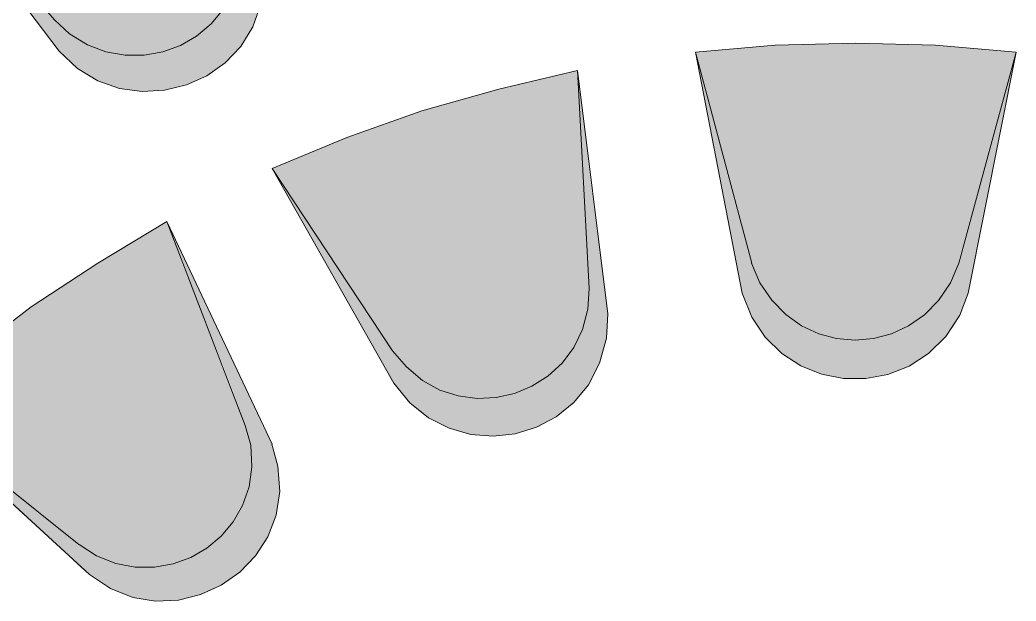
# Model space of a CAD drawing. Extents: x 0 to 245, y -13 to 205.
# Drawn here: x 136.17 to 162.16, y 124.87 to 140.03 of the extents above; entities that cross this region are included whole.
import ezdxf

# ---------------------------------------------------------------- set-up
doc = ezdxf.new("R2010")
doc.units = 0
doc.layers.add('FILL', color=8, linetype='Continuous')
doc.layers.add('GEOMETRY', color=7, linetype='Continuous')

msp = doc.modelspace()

# ---------------------------------------------------------------- hatches: boundary and pattern name
at = {"layer": 'FILL'}
for points in [[(133.317, 144.325), (137.071, 140.026)], [(133.317, 144.325), (137.193, 139.214), (137.67, 138.761), (138.201, 138.438), (138.77, 138.239), (139.356, 138.158), (139.944, 138.191), (140.513, 138.33), (141.046, 138.572), (141.525, 138.909), (141.932, 139.337), (142.248, 139.85), (142.454, 140.442), (142.534, 141.108), (142.504, 141.71)], [(137.071, 140.027), (137.467, 139.667), (137.93, 139.38), (138.416, 139.194), (138.913, 139.105), (139.41, 139.107), (139.895, 139.195), (140.356, 139.364), (140.781, 139.607), (141.158, 139.921), (141.476, 140.299), (141.723, 140.737), (141.886, 141.229), (141.955, 141.77), (141.923, 142.341)], [(141.434, 140.237), (141.161, 139.937), (142.288, 139.937)], [(141.434, 140.237), (142.381, 140.237), (142.288, 139.937)], [(136.552, 140.027), (136.858, 139.667), (137.467, 139.667)], [(136.552, 140.027), (137.071, 140.027), (137.467, 139.667)], [(137.071, 140.027), (137.254, 139.847), (141.099, 139.847)], [(137.071, 140.027), (141.252, 140.027), (141.099, 139.847)], [(137.254, 139.847), (137.468, 139.666), (140.826, 139.666)], [(137.254, 139.847), (141.1, 139.847), (140.826, 139.666)], [(141.069, 139.847), (140.611, 139.486), (142.045, 139.486)], [(141.161, 139.937), (141.069, 139.847), (142.227, 139.847)], [(141.069, 139.847), (142.23, 139.847), (142.045, 139.486)], [(141.161, 139.937), (142.289, 139.937), (142.227, 139.847)], [(136.858, 139.666), (137.071, 139.364), (137.956, 139.364)], [(136.858, 139.666), (137.467, 139.666), (137.956, 139.364)], [(137.467, 139.666), (137.712, 139.515), (140.641, 139.515)], [(137.467, 139.666), (140.826, 139.666), (140.641, 139.515)], [(137.071, 139.364), (137.193, 139.214), (138.414, 139.214)], [(137.071, 139.364), (137.956, 139.364), (138.414, 139.214)], [(137.712, 139.515), (137.956, 139.365), (140.337, 139.365)], [(137.712, 139.515), (140.642, 139.515), (140.337, 139.365)], [(137.956, 139.364), (138.231, 139.274), (140.154, 139.274)], [(137.956, 139.364), (140.337, 139.364), (140.154, 139.274)], [(140.428, 139.425), (140.121, 139.275), (141.862, 139.275)], [(140.611, 139.486), (140.428, 139.425), (141.986, 139.425)], [(140.428, 139.425), (141.986, 139.425), (141.862, 139.275)], [(140.611, 139.486), (142.045, 139.486), (141.986, 139.425)], [(155.871, 139.365), (153.795, 139.185), (162.158, 139.185), (160.052, 139.365), (157.975, 139.425)], [(155.872, 139.364), (153.795, 139.184), (162.159, 139.184)], [(157.976, 139.425), (155.872, 139.364), (160.052, 139.364)], [(155.872, 139.364), (160.053, 139.364), (162.159, 139.184)], [(137.193, 139.214), (137.224, 139.185), (138.474, 139.185)], [(137.193, 139.214), (138.414, 139.214), (138.474, 139.185)], [(137.224, 139.185), (137.285, 139.094), (139.025, 139.094)], [(137.224, 139.185), (138.474, 139.185), (139.025, 139.094)], [(137.285, 139.094), (137.436, 138.974), (141.588, 138.974)], [(137.285, 139.094), (141.71, 139.094), (141.588, 138.974)], [(138.231, 139.275), (138.474, 139.185), (139.787, 139.185)], [(138.231, 139.275), (140.154, 139.275), (139.787, 139.185)], [(138.474, 139.185), (138.809, 139.126), (139.603, 139.126)], [(138.474, 139.185), (139.786, 139.185), (139.603, 139.126)], [(138.809, 139.126), (139.603, 139.126), (139.025, 139.094)], [(139.574, 139.126), (139.025, 139.094), (141.71, 139.094)], [(140.122, 139.275), (139.574, 139.127), (141.74, 139.127)], [(139.574, 139.126), (141.74, 139.126), (141.71, 139.094)], [(140.122, 139.275), (141.862, 139.275), (141.74, 139.127)], [(153.795, 139.185), (155.261, 133.685)], [(153.795, 139.185), (155.017, 132.902), (155.264, 132.278), (155.613, 131.753), (156.044, 131.329), (156.541, 131.008), (157.084, 130.791), (157.656, 130.68), (158.24, 130.677), (158.816, 130.783), (159.368, 130.999), (159.877, 131.328), (160.324, 131.772), (160.694, 132.331), (160.908, 132.902)], [(153.795, 139.185), (154.865, 133.685), (155.261, 133.685)], [(153.795, 139.185), (155.261, 133.744), (160.663, 133.744)], [(153.795, 139.185), (162.159, 139.185), (160.663, 133.744)], [(162.159, 139.185), (160.663, 133.685)], [(162.159, 139.185), (160.663, 133.685), (161.059, 133.685)], [(162.159, 139.185), (160.908, 132.902)], [(137.437, 138.974), (137.62, 138.794), (141.343, 138.794)], [(137.437, 138.974), (141.587, 138.974), (141.343, 138.794)], [(137.62, 138.794), (137.926, 138.584), (141.099, 138.584)], [(137.62, 138.794), (141.344, 138.794), (141.099, 138.584)], [(137.926, 138.584), (138.14, 138.464), (140.826, 138.464)], [(137.926, 138.584), (141.1, 138.584), (140.826, 138.464)], [(150.714, 138.704), (148.668, 138.222), (146.655, 137.652), (144.701, 136.961), (142.748, 136.148)], [(150.714, 138.704), (148.668, 138.222), (150.743, 138.222)], [(151.019, 133.022), (150.714, 138.704)], [(151.507, 132.362), (150.714, 138.704)], [(150.714, 138.704), (150.836, 136.148), (151.019, 136.148)], [(138.139, 138.464), (138.506, 138.343), (140.549, 138.343)], [(138.139, 138.464), (140.826, 138.464), (140.549, 138.343)], [(138.507, 138.343), (138.719, 138.253), (140.214, 138.253)], [(138.507, 138.343), (140.549, 138.343), (140.214, 138.253)], [(138.719, 138.253), (139.146, 138.192), (139.94, 138.192)], [(138.719, 138.253), (140.214, 138.253), (139.94, 138.192)], [(139.147, 138.193), (139.941, 138.193), (139.33, 138.164)], [(148.668, 138.222), (146.655, 137.653), (150.775, 137.653)], [(148.668, 138.222), (150.743, 138.222), (150.775, 137.653)], [(146.655, 137.653), (144.701, 136.962), (150.804, 136.962)], [(146.655, 137.653), (150.775, 137.653), (150.804, 136.962)], [(144.701, 136.961), (142.748, 136.149), (150.836, 136.149)], [(144.701, 136.961), (150.805, 136.961), (150.836, 136.149)], [(142.748, 136.149), (145.892, 131.4)], [(142.748, 136.149), (145.922, 130.558), (146.345, 130.044), (146.833, 129.652), (147.37, 129.378), (147.938, 129.219), (148.519, 129.173), (149.095, 129.235), (149.649, 129.404), (150.164, 129.675), (150.622, 130.047), (151.005, 130.515), (151.295, 131.077), (151.476, 131.73), (151.507, 132.362)], [(142.748, 136.149), (144.517, 133.023), (144.823, 133.023)], [(142.748, 136.149), (144.792, 133.083), (151.019, 133.083)], [(142.748, 136.149), (150.836, 136.149), (151.019, 133.083)], [(150.836, 136.149), (151.019, 133.023), (151.415, 133.023)], [(150.836, 136.149), (151.019, 136.149), (151.415, 133.023)], [(140.001, 134.767), (138.2, 133.685), (136.46, 132.542), (134.813, 131.28), (133.226, 129.926)], [(140.001, 134.767), (138.2, 133.685), (140.398, 133.685)], [(140.001, 134.767), (142.045, 129.447)], [(140.001, 134.767), (142.748, 128.964)], [(140.001, 134.767), (141.893, 129.926), (142.289, 129.926)], [(138.2, 133.685), (136.46, 132.542), (140.855, 132.542)], [(138.2, 133.685), (140.398, 133.685), (140.855, 132.542)], [(154.865, 133.685), (154.956, 133.173), (155.473, 133.173)], [(154.865, 133.685), (155.261, 133.685), (155.473, 133.173)], [(155.26, 133.743), (155.26, 133.684), (160.662, 133.684)], [(155.26, 133.743), (160.662, 133.743), (160.662, 133.684)], [(155.26, 133.685), (155.473, 133.173), (155.784, 132.717), (156.151, 132.343), (156.563, 132.052), (157.009, 131.843), (157.478, 131.717), (157.959, 131.675), (158.439, 131.715), (158.909, 131.839), (159.356, 132.047), (159.769, 132.338), (160.137, 132.713), (160.449, 133.173), (160.662, 133.685)], [(155.26, 133.685), (155.473, 133.233), (160.48, 133.233)], [(155.26, 133.685), (160.662, 133.685), (160.48, 133.233)], [(160.663, 133.685), (160.45, 133.173), (160.968, 133.173)], [(160.663, 133.685), (161.059, 133.685), (160.968, 133.173)], [(144.792, 133.082), (145.16, 132.512), (150.989, 132.512)], [(144.792, 133.082), (151.019, 133.082), (150.989, 132.512)], [(154.956, 133.173), (155.017, 132.902), (155.659, 132.902)], [(154.956, 133.173), (155.474, 133.173), (155.659, 132.902)], [(155.473, 133.233), (155.473, 133.173), (160.45, 133.173)], [(155.473, 133.233), (160.48, 133.233), (160.45, 133.173)], [(155.473, 133.173), (155.748, 132.751), (160.174, 132.751)], [(155.473, 133.173), (160.45, 133.173), (160.174, 132.751)], [(160.45, 133.173), (160.266, 132.902), (160.908, 132.902)], [(160.45, 133.173), (160.968, 133.173), (160.908, 132.902)], [(144.517, 133.023), (145.433, 131.4), (145.891, 131.4)], [(144.517, 133.023), (144.823, 133.023), (145.891, 131.4)], [(145.891, 131.4), (146.257, 130.98), (146.673, 130.628), (147.127, 130.376), (147.607, 130.22), (148.1, 130.156), (148.592, 130.18), (149.073, 130.287), (149.528, 130.475), (149.946, 130.739), (150.314, 131.076), (150.619, 131.481), (150.848, 131.951), (150.989, 132.482), (151.018, 133.023)], [(151.018, 133.023), (150.989, 132.482), (151.506, 132.482)], [(151.018, 133.023), (151.414, 133.023), (151.506, 132.482)], [(155.016, 132.902), (155.078, 132.722), (155.78, 132.722)], [(155.016, 132.902), (155.659, 132.902), (155.78, 132.722)], [(160.266, 132.902), (160.143, 132.722), (160.846, 132.722)], [(160.266, 132.902), (160.908, 132.902), (160.846, 132.722)], [(136.46, 132.542), (134.814, 131.279), (141.344, 131.279)], [(136.46, 132.542), (140.856, 132.542), (141.344, 131.279)], [(155.078, 132.722), (155.231, 132.331), (156.177, 132.331)], [(155.078, 132.722), (155.78, 132.722), (156.177, 132.331)], [(155.749, 132.751), (155.78, 132.722), (160.144, 132.722)], [(155.749, 132.751), (160.175, 132.751), (160.144, 132.722)], [(155.78, 132.722), (156.146, 132.362), (159.777, 132.362)], [(155.78, 132.722), (160.143, 132.722), (159.777, 132.362)], [(160.143, 132.722), (159.778, 132.331), (160.694, 132.331)], [(160.143, 132.722), (160.846, 132.722), (160.694, 132.331)], [(145.16, 132.512), (145.495, 132.001), (150.866, 132.001)], [(145.16, 132.512), (150.989, 132.512), (150.866, 132.001)], [(150.958, 132.362), (150.836, 131.94), (151.507, 131.94)], [(150.989, 132.482), (150.958, 132.362), (151.507, 132.362)], [(150.958, 132.362), (151.507, 132.362), (151.507, 131.94)], [(150.989, 132.482), (151.507, 132.482), (151.507, 132.362)], [(155.231, 132.332), (156.176, 132.332)], [(155.231, 132.332), (156.176, 132.332)], [(155.231, 132.332), (155.444, 132.001), (156.633, 132.001)], [(155.231, 132.332), (156.176, 132.332), (156.633, 132.001)], [(156.146, 132.362), (156.176, 132.332), (159.747, 132.332)], [(156.146, 132.362), (159.777, 132.362), (159.747, 132.332)], [(156.176, 132.332), (156.603, 132.03), (159.32, 132.03)], [(156.176, 132.332), (159.746, 132.332), (159.32, 132.03)], [(159.747, 132.332), (159.29, 132.001), (160.51, 132.001)], [(159.778, 132.332), (159.747, 132.332), (160.694, 132.332)], [(159.747, 132.332), (160.694, 132.332), (160.51, 132.001)], [(159.778, 132.332), (160.694, 132.332)], [(156.603, 132.03), (156.633, 132.001), (159.29, 132.001)], [(156.603, 132.03), (159.32, 132.03), (159.29, 132.001)], [(145.495, 132.001), (145.83, 131.489), (150.622, 131.489)], [(145.495, 132.001), (150.866, 132.001), (150.622, 131.489)], [(150.836, 131.94), (150.743, 131.73), (151.476, 131.73)], [(150.836, 131.94), (151.507, 131.94), (151.476, 131.73)], [(155.444, 132.001), (155.566, 131.819), (157.123, 131.819)], [(155.444, 132.001), (156.633, 132.001), (157.123, 131.819)], [(155.566, 131.82), (155.566, 131.79), (157.154, 131.79)], [(155.566, 131.82), (157.123, 131.82), (157.154, 131.79)], [(155.566, 131.789), (155.687, 131.699), (157.671, 131.699)], [(155.566, 131.789), (157.154, 131.789), (157.671, 131.699)], [(156.634, 132.001), (157.123, 131.819), (158.832, 131.819)], [(156.634, 132.001), (159.29, 132.001), (158.832, 131.819)], [(157.123, 131.82), (157.154, 131.79), (158.74, 131.79)], [(157.123, 131.82), (158.832, 131.82), (158.74, 131.79)], [(157.154, 131.789), (157.672, 131.699), (158.283, 131.699)], [(157.154, 131.789), (158.74, 131.789), (158.283, 131.699)], [(158.801, 131.789), (158.252, 131.699), (160.237, 131.699)], [(158.832, 131.82), (158.801, 131.79), (160.358, 131.79)], [(158.801, 131.789), (160.359, 131.789), (160.237, 131.699)], [(159.29, 132.001), (158.832, 131.819), (160.358, 131.819)], [(158.832, 131.82), (160.358, 131.82), (160.358, 131.79)], [(159.29, 132.001), (160.51, 132.001), (160.358, 131.819)], [(150.743, 131.73), (150.592, 131.459), (151.415, 131.459)], [(150.743, 131.73), (151.475, 131.73), (151.415, 131.459)], [(155.688, 131.699), (155.994, 131.369), (159.93, 131.369)], [(155.688, 131.699), (160.236, 131.699), (159.93, 131.369)], [(157.672, 131.699), (158.283, 131.699), (157.703, 131.699)], [(134.813, 131.279), (133.225, 129.925), (141.892, 129.925)], [(134.813, 131.279), (141.343, 131.279), (141.892, 129.925)], [(145.433, 131.4), (145.677, 130.98), (146.257, 130.98)], [(145.433, 131.4), (145.891, 131.4), (146.257, 130.98)], [(145.83, 131.489), (145.892, 131.399), (150.531, 131.399)], [(145.83, 131.489), (150.622, 131.489), (150.531, 131.399)], [(145.891, 131.4), (146.196, 131.039), (150.287, 131.039)], [(145.891, 131.4), (150.531, 131.4), (150.287, 131.039)], [(150.591, 131.458), (150.346, 131.159), (151.323, 131.159)], [(150.591, 131.458), (151.414, 131.458), (151.323, 131.159)], [(155.994, 131.369), (156.481, 131.038), (159.441, 131.038)], [(155.994, 131.369), (159.931, 131.369), (159.441, 131.038)], [(146.196, 131.038), (146.258, 130.948), (150.194, 130.948)], [(146.196, 131.038), (150.287, 131.038), (150.194, 130.948)], [(150.255, 131.008), (149.828, 130.647), (151.079, 130.647)], [(150.346, 131.159), (150.255, 131.008), (151.262, 131.008)], [(150.255, 131.008), (151.262, 131.008), (151.079, 130.647)], [(150.346, 131.159), (151.324, 131.159), (151.262, 131.008)], [(156.481, 131.038), (157.062, 130.798), (158.862, 130.798)], [(156.481, 131.038), (159.441, 131.038), (158.862, 130.798)], [(145.677, 130.98), (145.861, 130.619), (146.684, 130.619)], [(145.677, 130.98), (146.257, 130.98), (146.684, 130.619)], [(146.258, 130.948), (146.592, 130.678), (149.859, 130.678)], [(146.258, 130.948), (150.195, 130.948), (149.859, 130.678)], [(157.062, 130.798), (157.671, 130.679), (158.283, 130.679)], [(157.062, 130.798), (158.862, 130.798), (158.283, 130.679)], [(145.861, 130.618), (145.922, 130.557), (146.806, 130.557)], [(145.861, 130.618), (146.684, 130.618), (146.806, 130.557)], [(145.922, 130.558), (146.074, 130.347), (147.174, 130.347)], [(145.922, 130.558), (146.807, 130.558), (147.174, 130.347)], [(146.591, 130.679), (146.684, 130.618), (149.737, 130.618)], [(146.591, 130.679), (149.858, 130.679), (149.737, 130.618)], [(146.684, 130.618), (147.113, 130.407), (149.371, 130.407)], [(146.684, 130.618), (149.737, 130.618), (149.371, 130.407)], [(149.737, 130.618), (149.341, 130.378), (150.897, 130.378)], [(149.829, 130.647), (149.737, 130.619), (151.08, 130.619)], [(149.737, 130.618), (151.08, 130.618), (150.897, 130.378)], [(149.829, 130.647), (151.08, 130.647), (151.08, 130.619)], [(146.074, 130.347), (146.196, 130.198), (147.722, 130.198)], [(146.074, 130.347), (147.174, 130.347), (147.722, 130.198)], [(147.113, 130.407), (147.204, 130.346), (149.248, 130.346)], [(147.113, 130.407), (149.371, 130.407), (149.248, 130.346)], [(147.204, 130.347), (147.631, 130.228), (148.851, 130.228)], [(147.204, 130.347), (149.248, 130.347), (148.851, 130.228)], [(147.63, 130.228), (147.722, 130.198), (148.637, 130.198)], [(147.63, 130.228), (148.851, 130.228), (148.637, 130.198)], [(148.822, 130.228), (148.272, 130.165), (150.714, 130.165)], [(149.341, 130.378), (148.822, 130.228), (150.776, 130.228)], [(148.822, 130.228), (150.775, 130.228), (150.714, 130.165)], [(149.341, 130.378), (150.898, 130.378), (150.776, 130.228)], [(146.196, 130.197), (146.227, 130.164), (148.272, 130.164)], [(146.196, 130.197), (147.722, 130.197), (148.272, 130.164)], [(146.228, 130.164), (146.257, 130.137), (150.682, 130.137)], [(146.228, 130.164), (150.713, 130.164), (150.682, 130.137)], [(146.258, 130.137), (146.288, 130.076), (150.654, 130.076)], [(146.258, 130.137), (150.683, 130.137), (150.654, 130.076)], [(146.288, 130.076), (146.715, 129.716), (150.226, 129.716)], [(146.288, 130.076), (150.653, 130.076), (150.226, 129.716)], [(147.722, 130.197), (148.637, 130.197), (148.301, 130.164)], [(133.225, 129.926), (137.711, 126.349)], [(133.225, 129.926), (137.987, 125.568), (138.535, 125.196), (139.115, 124.968), (139.712, 124.872), (140.306, 124.899), (140.882, 125.041), (141.42, 125.286), (141.905, 125.625), (142.317, 126.049), (142.641, 126.547), (142.857, 127.111), (142.95, 127.73), (142.9, 128.394), (142.747, 128.964)], [(133.225, 129.926), (133.744, 129.507), (142.044, 129.507)], [(133.225, 129.926), (141.892, 129.926), (142.044, 129.507)], [(141.892, 129.926), (142.044, 129.447), (142.502, 129.447)], [(141.892, 129.926), (142.288, 129.926), (142.502, 129.447)], [(146.715, 129.716), (146.777, 129.686), (150.164, 129.686)], [(146.715, 129.716), (150.226, 129.716), (150.164, 129.686)], [(146.777, 129.686), (147.264, 129.415), (149.706, 129.415)], [(146.777, 129.686), (150.164, 129.686), (149.706, 129.415)], [(133.715, 129.446), (137.102, 126.348), (137.712, 126.348)], [(133.715, 129.446), (133.806, 129.446), (137.712, 126.348)], [(133.744, 129.507), (134.416, 128.964), (142.199, 128.964)], [(133.744, 129.507), (142.045, 129.507), (142.199, 128.964)], [(137.712, 126.349), (138.17, 126.049), (138.673, 125.854), (139.181, 125.759), (139.683, 125.758), (140.169, 125.844), (140.627, 126.011), (141.048, 126.253), (141.421, 126.563), (141.735, 126.937), (141.981, 127.367), (142.147, 127.847), (142.223, 128.372), (142.199, 128.935), (142.045, 129.447)], [(142.045, 129.446), (142.199, 128.964), (142.748, 128.964)], [(142.045, 129.446), (142.503, 129.446), (142.748, 128.964)], [(147.264, 129.414), (149.615, 129.414)], [(147.264, 129.414), (149.705, 129.414), (149.615, 129.414)], [(147.295, 129.414), (147.845, 129.235), (149.126, 129.235)], [(147.295, 129.414), (149.615, 129.414), (149.126, 129.235)], [(147.844, 129.236), (149.003, 129.236)], [(147.844, 129.236), (149.125, 129.236), (149.003, 129.236)], [(147.905, 129.236), (149.004, 129.236), (148.515, 129.175)], [(134.416, 128.964), (135.088, 128.423), (142.228, 128.423)], [(134.416, 128.964), (142.199, 128.964), (142.228, 128.423)], [(142.199, 128.964), (142.199, 128.935), (142.748, 128.935)], [(142.199, 128.964), (142.748, 128.964), (142.748, 128.935)], [(142.199, 128.935), (142.23, 128.394), (142.9, 128.394)], [(142.199, 128.935), (142.748, 128.935), (142.9, 128.394)], [(135.088, 128.423), (135.789, 127.88), (142.168, 127.88)], [(135.088, 128.423), (142.228, 128.423), (142.168, 127.88)], [(142.23, 128.394), (142.136, 127.853), (142.931, 127.853)], [(142.23, 128.394), (142.9, 128.394)], [(142.23, 128.394), (142.9, 128.394)], [(142.23, 128.394), (142.9, 128.394), (142.931, 127.853)], [(135.789, 127.88), (136.431, 127.341), (141.986, 127.341)], [(135.789, 127.88), (142.168, 127.88), (141.986, 127.341)], [(142.136, 127.792), (141.954, 127.312), (142.87, 127.312)], [(142.136, 127.853), (142.136, 127.792), (142.96, 127.792)], [(142.136, 127.853), (142.931, 127.853), (142.96, 127.792)], [(142.136, 127.792), (142.96, 127.792), (142.87, 127.312)], [(136.43, 127.341), (137.04, 126.891), (141.709, 126.891)], [(136.43, 127.341), (141.986, 127.341), (141.709, 126.891)], [(141.862, 127.192), (141.679, 126.861), (142.748, 126.861)], [(141.955, 127.312), (141.862, 127.192), (142.871, 127.192)], [(141.862, 127.192), (142.871, 127.192), (142.748, 126.861)], [(141.955, 127.312), (142.871, 127.312), (142.871, 127.192)], [(137.041, 126.891), (137.559, 126.469), (141.312, 126.469)], [(137.041, 126.891), (141.71, 126.891), (141.312, 126.469)], [(141.679, 126.861), (141.434, 126.62), (142.656, 126.62)], [(141.679, 126.861), (142.747, 126.861), (142.656, 126.62)], [(141.434, 126.619), (141.313, 126.438), (142.565, 126.438)], [(141.434, 126.619), (142.656, 126.619), (142.565, 126.438)], [(137.101, 126.349), (137.437, 126.049), (138.169, 126.049)], [(137.101, 126.349), (137.711, 126.349), (138.169, 126.049)], [(137.558, 126.469), (137.711, 126.349), (141.161, 126.349)], [(137.558, 126.469), (141.313, 126.469), (141.161, 126.349)], [(137.712, 126.349), (138.048, 126.138), (140.887, 126.138)], [(137.712, 126.349), (141.161, 126.349), (140.887, 126.138)], [(141.313, 126.439), (140.855, 126.138), (142.381, 126.138)], [(141.313, 126.439), (142.565, 126.439), (142.381, 126.138)], [(137.437, 126.049), (137.651, 125.839), (138.687, 125.839)], [(137.437, 126.049), (138.169, 126.049), (138.687, 125.839)], [(138.047, 126.138), (138.169, 126.049), (140.671, 126.049)], [(138.047, 126.138), (140.886, 126.138), (140.671, 126.049)], [(138.17, 126.049), (138.566, 125.899), (140.367, 125.899)], [(138.17, 126.049), (140.672, 126.049), (140.367, 125.899)], [(140.763, 126.079), (140.336, 125.898), (142.167, 125.898)], [(140.855, 126.138), (140.763, 126.079), (142.35, 126.079)], [(140.763, 126.079), (142.35, 126.079), (142.167, 125.898)], [(140.855, 126.138), (142.381, 126.138), (142.35, 126.079)], [(137.651, 125.839), (137.743, 125.747), (139.238, 125.747)], [(137.651, 125.839), (138.687, 125.839), (139.238, 125.747)], [(138.566, 125.899), (138.687, 125.839), (140.122, 125.839)], [(138.566, 125.899), (140.367, 125.899), (140.122, 125.839)], [(138.688, 125.839), (139.147, 125.778), (139.819, 125.778)], [(138.688, 125.839), (140.122, 125.839), (139.819, 125.778)], [(140.337, 125.899), (139.787, 125.779), (142.045, 125.779)], [(140.337, 125.899), (142.168, 125.899), (142.045, 125.779)], [(137.743, 125.747), (137.894, 125.627), (141.923, 125.627)], [(137.743, 125.747), (142.045, 125.747), (141.923, 125.627)], [(137.894, 125.627), (137.987, 125.567), (141.8, 125.567)], [(137.894, 125.627), (141.922, 125.627), (141.8, 125.567)], [(137.987, 125.568), (138.383, 125.297), (141.434, 125.297)], [(137.987, 125.568), (141.8, 125.568), (141.434, 125.297)], [(139.147, 125.779), (139.819, 125.779), (139.268, 125.748)], [(139.787, 125.779), (139.238, 125.748), (142.045, 125.748)], [(139.787, 125.779), (142.045, 125.779), (142.045, 125.748)], [(138.384, 125.296), (138.475, 125.207), (141.283, 125.207)], [(138.384, 125.296), (141.435, 125.296), (141.283, 125.207)], [(138.474, 125.207), (138.963, 125.027), (140.886, 125.027)], [(138.474, 125.207), (141.283, 125.207), (140.886, 125.027)], [(138.964, 125.028), (139.055, 124.998), (140.703, 124.998)], [(138.964, 125.028), (140.887, 125.028), (140.703, 124.998)], [(139.054, 124.997), (139.603, 124.906), (140.276, 124.906)], [(139.054, 124.997), (140.702, 124.997), (140.276, 124.906)], [(139.603, 124.906), (140.276, 124.906), (139.665, 124.877)]]:
    msp.add_hatch(color=7, dxfattribs=at).paths.add_polyline_path(points)

# ---------------------------------------------------------------- linework, layer by layer
at = {"layer": 'GEOMETRY', "lineweight": 13}
for points in [[(133.317, 144.325), (137.071, 140.026)], [(133.317, 144.325), (137.193, 139.214), (137.67, 138.761), (138.201, 138.438), (138.77, 138.239), (139.356, 138.158), (139.944, 138.191), (140.513, 138.33), (141.046, 138.572), (141.525, 138.909), (141.932, 139.337), (142.248, 139.85), (142.454, 140.442), (142.534, 141.108), (142.504, 141.71)], [(137.071, 140.027), (137.467, 139.667), (137.93, 139.38), (138.416, 139.194), (138.913, 139.105), (139.41, 139.107), (139.895, 139.195), (140.356, 139.364), (140.781, 139.607), (141.158, 139.921), (141.476, 140.299), (141.723, 140.737), (141.886, 141.229), (141.955, 141.77), (141.923, 142.341)], [(162.159, 139.185), (160.053, 139.365), (157.976, 139.425), (155.872, 139.365), (153.795, 139.185)], [(153.795, 139.185), (155.261, 133.685)], [(153.795, 139.185), (155.017, 132.902), (155.264, 132.278), (155.613, 131.753), (156.044, 131.329), (156.541, 131.008), (157.084, 130.791), (157.656, 130.68), (158.24, 130.677), (158.816, 130.783), (159.368, 130.999), (159.877, 131.328), (160.324, 131.772), (160.694, 132.331), (160.908, 132.902)], [(162.159, 139.185), (160.663, 133.685)], [(162.159, 139.185), (160.908, 132.902)], [(150.714, 138.704), (148.668, 138.222), (146.655, 137.652), (144.701, 136.961), (142.748, 136.148)], [(150.714, 138.704), (151.019, 133.022)], [(150.714, 138.704), (151.507, 132.361)], [(142.748, 136.149), (145.892, 131.4)], [(142.748, 136.149), (145.922, 130.558), (146.345, 130.044), (146.833, 129.652), (147.37, 129.378), (147.938, 129.219), (148.519, 129.173), (149.095, 129.235), (149.649, 129.404), (150.164, 129.675), (150.622, 130.047), (151.005, 130.515), (151.295, 131.077), (151.476, 131.73), (151.507, 132.362)], [(140.001, 134.767), (138.2, 133.685), (136.46, 132.542), (134.813, 131.28), (133.226, 129.926)], [(140.001, 134.767), (142.045, 129.447)], [(140.001, 134.767), (142.748, 128.964)], [(155.26, 133.685), (155.473, 133.173), (155.784, 132.717), (156.151, 132.343), (156.563, 132.052), (157.009, 131.843), (157.478, 131.717), (157.959, 131.675), (158.439, 131.715), (158.909, 131.839), (159.356, 132.047), (159.769, 132.338), (160.137, 132.713), (160.449, 133.173), (160.662, 133.685)], [(145.891, 131.4), (146.257, 130.98), (146.673, 130.628), (147.127, 130.376), (147.607, 130.22), (148.1, 130.156), (148.592, 130.18), (149.073, 130.287), (149.528, 130.475), (149.946, 130.739), (150.314, 131.076), (150.619, 131.481), (150.848, 131.951), (150.989, 132.482), (151.018, 133.023)], [(133.225, 129.926), (137.711, 126.349)], [(133.225, 129.926), (137.987, 125.568), (138.535, 125.196), (139.115, 124.968), (139.712, 124.872), (140.306, 124.899), (140.882, 125.041), (141.42, 125.286), (141.905, 125.625), (142.317, 126.049), (142.641, 126.547), (142.857, 127.111), (142.95, 127.73), (142.9, 128.394), (142.747, 128.964)], [(137.712, 126.349), (138.17, 126.049), (138.673, 125.854), (139.181, 125.759), (139.683, 125.758), (140.169, 125.844), (140.627, 126.011), (141.048, 126.253), (141.421, 126.563), (141.735, 126.937), (141.981, 127.367), (142.147, 127.847), (142.223, 128.372), (142.199, 128.935), (142.045, 129.447)]]:
    msp.add_lwpolyline(points, dxfattribs=at)

doc.saveas('drawing.dxf')
